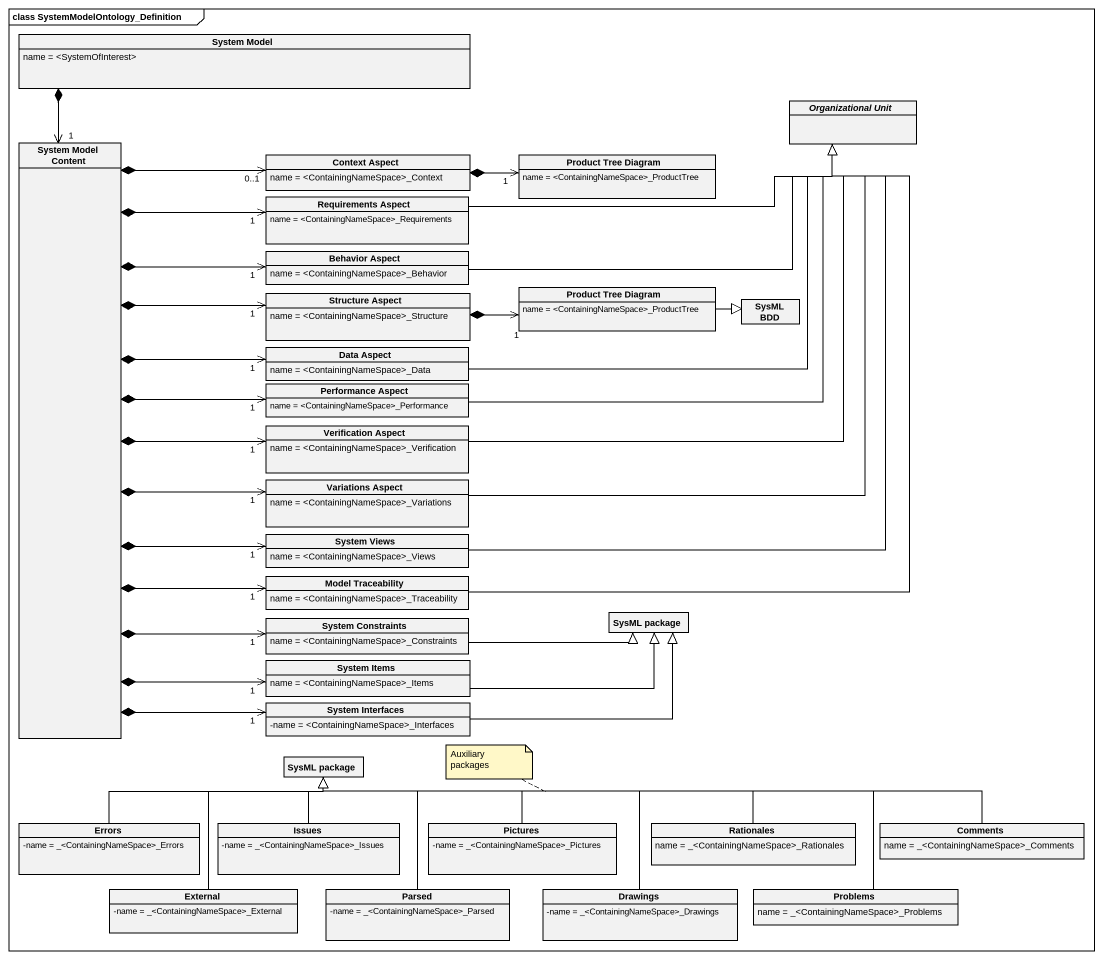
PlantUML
@startuml
mainframe class SystemModelOntology_Definition
hide circle
hide empty members
skinparam classAttributeIconSize 0
class "System Model" as System_Model {
  name = <SystemOfInterest>
}
abstract class "Organizational Unit" as Organizational_Unit
class "System Model Content" as System_Model_Content
class "Context Aspect" as Context_Aspect {
  name = <ContainingNameSpace>_Context
}
class "Product Tree Diagram" as Product_Tree_Diagram {
  name = <ContainingNameSpace>_ProductTree
}
class "Requirements Aspect" as Requirements_Aspect {
  name = <ContainingNameSpace>_Requirements
}
class "Behavior Aspect" as Behavior_Aspect {
  name = <ContainingNameSpace>_Behavior
}
class "Structure Aspect" as Structure_Aspect {
  name = <ContainingNameSpace>_Structure
}
class "Product Tree Diagram" as Product_Tree_Diagram_2 {
  name = <ContainingNameSpace>_ProductTree
}
class "SysML BDD" as SysML_BDD
class "Data Aspect" as Data_Aspect {
  name = <ContainingNameSpace>_Data
}
class "Performance Aspect" as Performance_Aspect {
  name = <ContainingNameSpace>_Performance
}
class "Verification Aspect" as Verification_Aspect {
  name = <ContainingNameSpace>_Verification
}
class "Variations Aspect" as Variations_Aspect {
  name = <ContainingNameSpace>_Variations
}
class "System Views" as System_Views {
  name = <ContainingNameSpace>_Views
}
class "Model Traceability" as Model_Traceability {
  name = <ContainingNameSpace>_Traceability
}
class "System Constraints" as System_Constraints {
  name = <ContainingNameSpace>_Constraints
}
class "SysML package" as SysML_package
class "System Items" as System_Items {
  name = <ContainingNameSpace>_Items
}
class "System Interfaces" as System_Interfaces {
  -name = <ContainingNameSpace>_Interfaces
}
class "SysML package" as SysML_package_2
class Errors {
  -name = _<ContainingNameSpace>_Errors
}
class Issues {
  -name = _<ContainingNameSpace>_Issues
}
class Pictures {
  -name = _<ContainingNameSpace>_Pictures
}
class Rationales {
  name = _<ContainingNameSpace>_Rationales
}
class Comments {
  name = _<ContainingNameSpace>_Comments
}
class External {
  -name = _<ContainingNameSpace>_External
}
class Parsed {
  -name = _<ContainingNameSpace>_Parsed
}
class Drawings {
  -name = _<ContainingNameSpace>_Drawings
}
class Problems {
  name = _<ContainingNameSpace>_Problems
}
System_Model *--> "1" System_Model_Content
System_Model_Content *-up-> "0..1" Context_Aspect
System_Model_Content *-up-> "1" Requirements_Aspect
System_Model_Content *-right-> "1" Behavior_Aspect
System_Model_Content *-right-> "1" Structure_Aspect
System_Model_Content *-right-> "1" Data_Aspect
System_Model_Content *-right-> "1" Performance_Aspect
System_Model_Content *-right-> "1" Verification_Aspect
System_Model_Content *-right-> "1" Variations_Aspect
System_Model_Content *-right-> "1" System_Views
System_Model_Content *-right-> "1" Model_Traceability
System_Model_Content *--> "1" System_Constraints
System_Model_Content *--> "1" System_Items
System_Model_Content *--> "1" System_Interfaces
Context_Aspect *-right-> "1" Product_Tree_Diagram
Requirements_Aspect -right-|> Organizational_Unit
Behavior_Aspect -right-|> Organizational_Unit
Structure_Aspect *-right-> "1" Product_Tree_Diagram_2
Product_Tree_Diagram_2 -right-|> SysML_BDD
Data_Aspect -right-|> Organizational_Unit
Performance_Aspect -right-|> Organizational_Unit
Verification_Aspect -up-|> Organizational_Unit
Variations_Aspect -up-|> Organizational_Unit
System_Views -up-|> Organizational_Unit
Model_Traceability -up-|> Organizational_Unit
System_Constraints -right-|> SysML_package
System_Items -right-|> SysML_package
System_Interfaces -right-|> SysML_package
Errors -right-|> SysML_package_2
Issues -up-|> SysML_package_2
Pictures -left-|> SysML_package_2
Rationales -left-|> SysML_package_2
Comments -left-|> SysML_package_2
External -up-|> SysML_package_2
Parsed -up-|> SysML_package_2
Drawings -left-|> SysML_package_2
Problems -left-|> SysML_package_2
note right of SysML_package_2 : Auxiliary packages
@enduml
